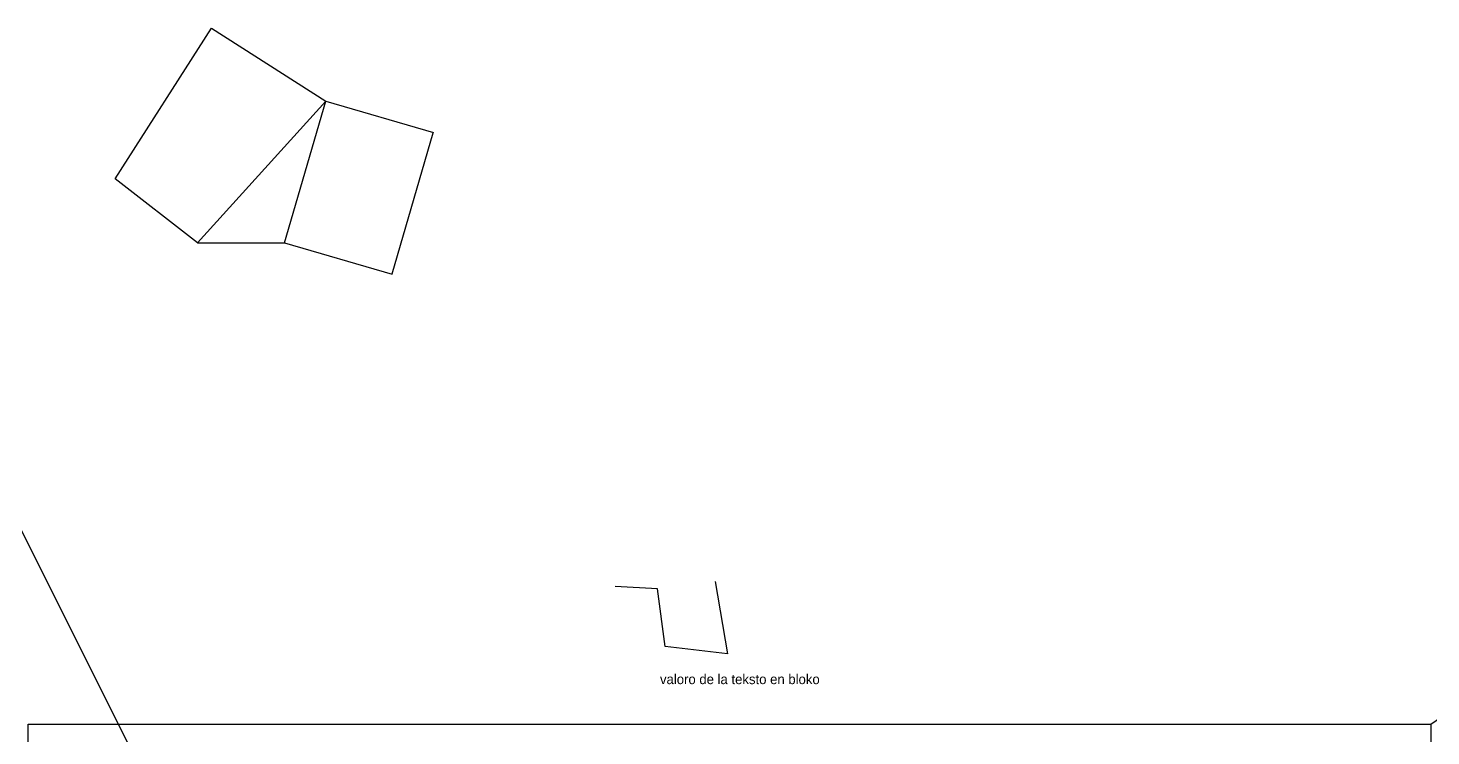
# Model space of a CAD drawing. Extents: x -2750778 to 731427, y -1983468 to 1712338.
# Drawn here: x -3088 to 11212, y 5320 to 12535 of the extents above; entities that cross this region are included whole.
import ezdxf

# ---------------------------------------------------------------- set-up
doc = ezdxf.new("R2010")
doc.units = 0
doc.layers.get('0').update_dxf_attribs({"linetype": 'CONTINUOUS'})
doc.layers.get('DEFPOINTS').update_dxf_attribs({"linetype": 'CONTINUOUS'})
doc.layers.add('TAVOLO_2', color=2, linetype='CONTINUOUS')
doc.layers.add('TAVOLO_3', color=4, linetype='CONTINUOUS')
doc.dimstyles.new('ISO-25', dxfattribs={"dimtxt": 2.5, "dimasz": 2.5, "dimexe": 1.25, "dimexo": 0.625, "dimtad": 1, "dimtxsty": 'STANDARD', "dimcen": 2.5, "dimazin": 3, "dimtfac": 1, "dimtmove": 0, "dimatfit": 3})

# ---------------------------------------------------------------- blocks, each defined once
blk = doc.blocks.new('BLOKO')
at = {"layer": 'TAVOLO_3'}
for p, q in [((-313, 752), (-746, 777)), ((-237, 167), (-313, 752)), ((272, 828), (399, 91)), ((399, 91), (-237, 167))]:
    blk.add_line(p, q, dxfattribs=at)
blk.add_attdef('ETIKEDO', (-289, -218), '', height=100, dxfattribs=at)
blk = doc.blocks.new('*D4')
at = {"layer": 'DEFPOINTS', "color": 0}
for p in [(-54, 11790), (1042, 11471), (-474, 10345, 1)]:
    blk.add_point(p, dxfattribs=at)
at = {"layer": 'TAVOLO_3', "color": 0}
for p, q in [((-53, 11789), (1043, 11471)), ((623, 10029), (1042, 11469)), ((-473, 10345), (624, 10026))]:
    blk.add_line(p, q, dxfattribs=at)
for points in [[(1041, 11469), (1042, 11469), (1042, 11471)], [(623, 10029), (624, 10029), (623, 10026)]]:
    blk.add_solid(points, dxfattribs=at)
at = {"layer": 'TAVOLO_3', "color": 0, "insert": (830, 10749), "char_height": 2.5, "attachment_point": 5, "rotation": 73.8035}
blk.add_mtext('1504,68', dxfattribs=at)

msp = doc.modelspace()

# ---------------------------------------------------------------- linework, layer by layer
for points in [[(-2199.208, 10997.252), (-1219.899, 12535.435), (-54.055, 11789.649), (-1359.8, 10344.689)], [(-54.055, 11789.649, 1), (-1359.8, 10344.689, 1), (-473.759, 10344.689, 1), (-54.055, 11789.649, 1)]]:
    msp.add_3dface(points)
at = {"layer": 'TAVOLO_2'}
msp.add_xline((207.649, 690.264), (0.4474991275, -0.89428436802), dxfattribs=at)
at = {"layer": 'TAVOLO_3'}
msp.add_ray((11211.63, 5441.204), (0.8208410213, 0.5711567366), dxfattribs=at)
msp.add_lwpolyline([(-3088.145, 5441.204), (11211.63, 5441.204), (11211.63, -3064.577), (-3088.145, -3064.577)], close=True, dxfattribs=at)

# ---------------------------------------------------------------- block references
msp.add_blockref('BLOKO', (3642.137, 6066.05), dxfattribs=at).add_auto_attribs({'ETIKEDO': 'valoro de la teksto en bloko'})

# ---------------------------------------------------------------- dimensions: what is measured, and where the dimension line sits
dim = msp.add_aligned_dim(p1=(-473.759, 10344.689, 1), p2=(-54.055, 11789.649), distance=-1141.634, dimstyle='ISO-25', dxfattribs=at)
dim.commit()
dim.dimension.update_dxf_attribs({"geometry": '*D4', "text_midpoint": (830.416, 10749.311)})

doc.saveas('drawing.dxf')
